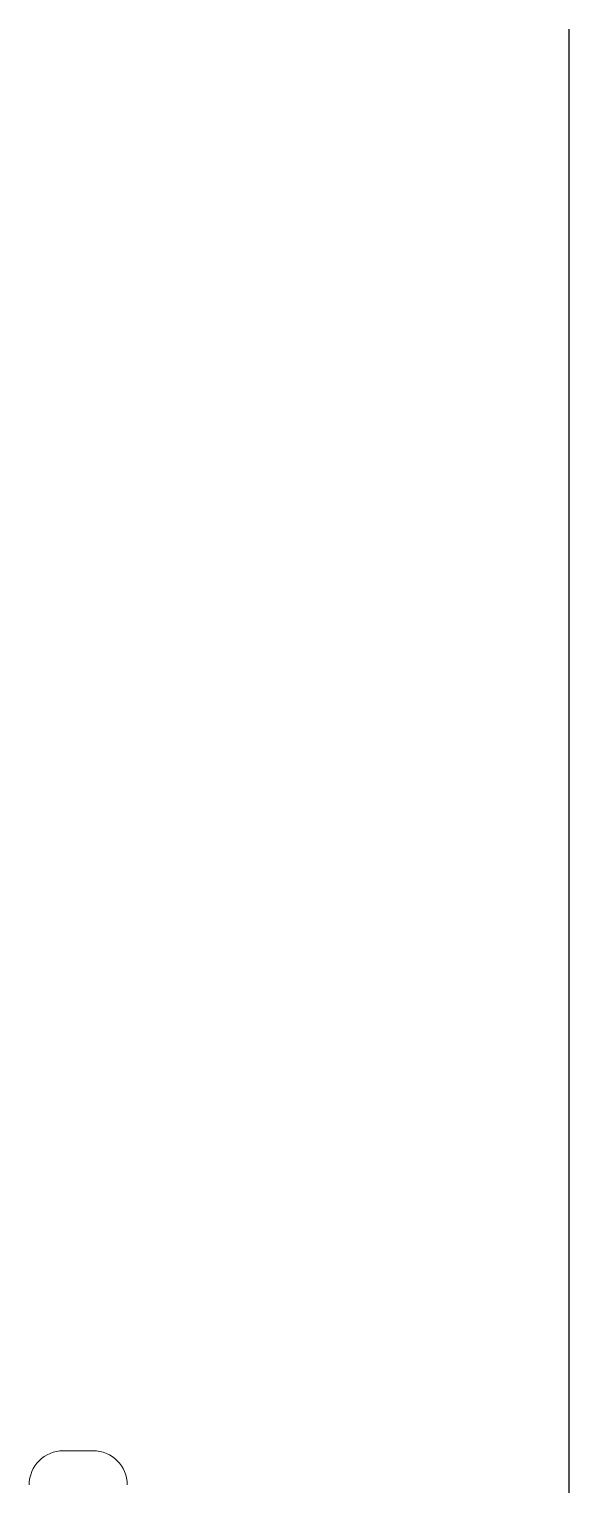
# Model space of a CAD drawing. Extents: x 7905 to 14077, y -986 to 9572.
# Drawn here: x 10103.3 to 10127, y -154.5 to -90.6 of the extents above; entities that cross this region are included whole.
import ezdxf

# ---------------------------------------------------------------- set-up
doc = ezdxf.new("R2010")
doc.units = 0
doc.header["$LTSCALE"] = 20
doc.header["$MEASUREMENT"] = 0
doc.layers.get('0').update_dxf_attribs({"linetype": 'CONTINUOUS'})
doc.layers.add('3', color=3, linetype='CONTINUOUS')

msp = doc.modelspace()

# ---------------------------------------------------------------- linework, layer by layer
at = {"color": 7, "linetype": 'Continuous', "lineweight": 15}
for p, q in [((10104.80162, -152.99746), (10105.99724, -152.99746)), ((10105.99724, -152.99746), (10106.10162, -152.99746))]:
    msp.add_line(p, q, dxfattribs=at)
for centre, start, end in [((10104.80162, -154.49746), 90, 180), ((10106.10162, -154.49746), 0, 90)]:
    msp.add_arc(centre, 1.5, start, end, dxfattribs=at)
at = {"layer": '3'}
msp.add_line((10126.95162, -90.6361), (10126.95162, -893.3024), dxfattribs=at)

doc.saveas('drawing.dxf')
